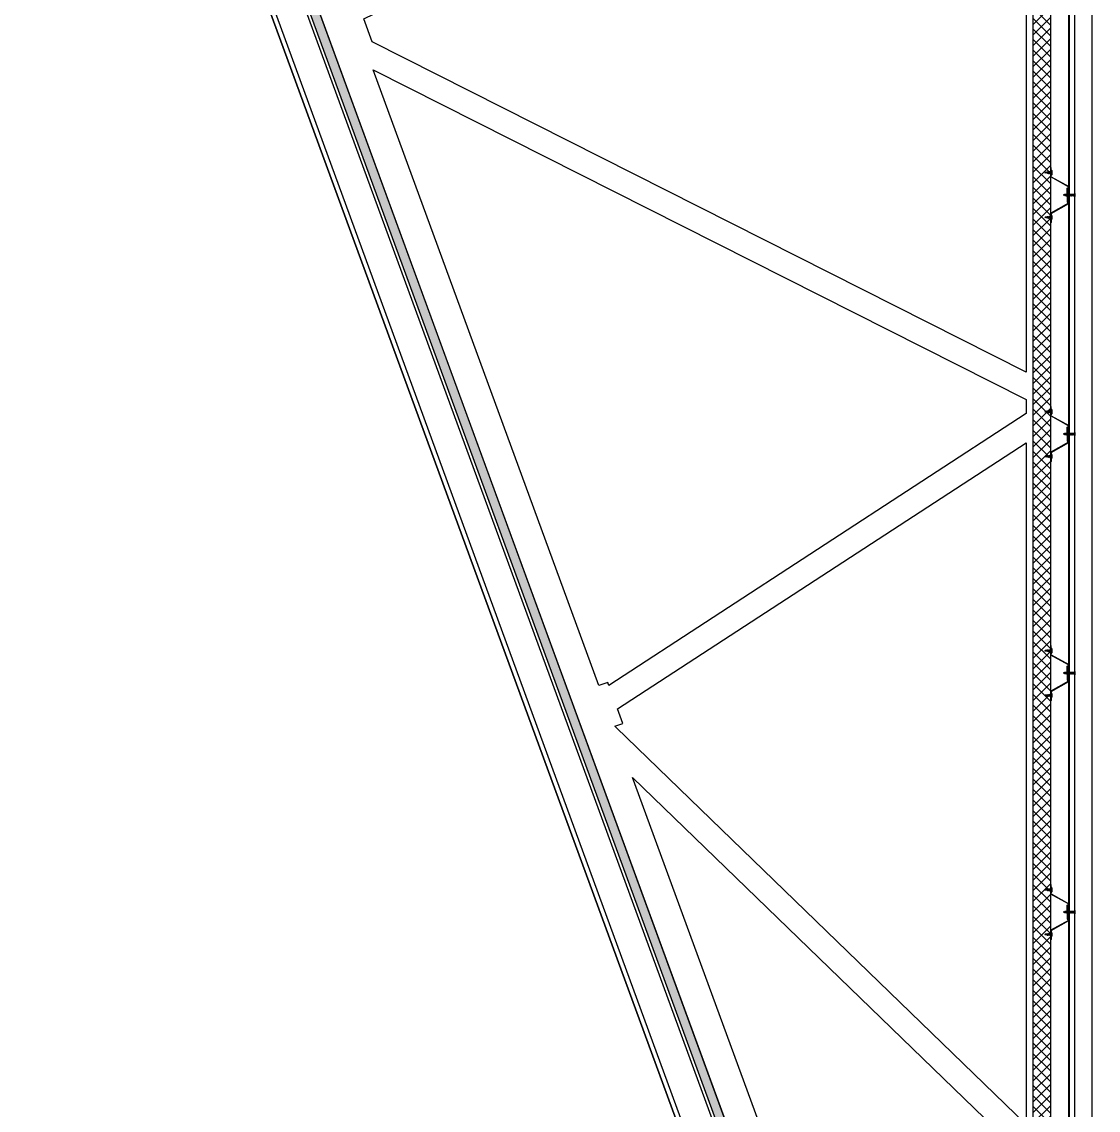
# Model space of a CAD drawing. Header units: inches. Extents: x 203 to 1065, y -1127 to 921.
# Drawn here: x 356.5 to 358.301, y 843.826 to 845.647 of the extents above; entities that cross this region are included whole.
import ezdxf

# ---------------------------------------------------------------- set-up
doc = ezdxf.new("R2010")
doc.units = ezdxf.units.IN
doc.header["$MEASUREMENT"] = 0
doc.linetypes.add('CONTINUA', pattern=[0])
for name, color, linetype in [('CORTE MUROS', 4, 'CONTINUA'), ('CORTE PERFILES Y CERCHA', 3, 'CONTINUA'), ('CORTE PROY', 8, 'CONTINUA')]:
    doc.layers.add(name, color=color, linetype=linetype)

msp = doc.modelspace()

# ---------------------------------------------------------------- hatches: boundary and pattern name
at = {"layer": 'CORTE MUROS', "ltscale": 0.5}
h = msp.add_hatch(dxfattribs=at)
h.set_pattern_fill('ANSI38', color=252, scale=0.05, angle=90.1237, style=0)
h.set_pattern_definition([(135.1236939, (355.5922096, 404.4653144), (-0.00440986616, -0.004428948005), []), (225.1236939, (355.5922096, 404.4653144), (-0.00439078432, -0.01326776217), [0.015625, -0.009375])])
h.paths.add_polyline_path([(356.7771, 846.2645), (356.763, 846.2593), (358.2289, 842.2588), (358.2429, 842.2639)])
at = {"layer": 'CORTE PERFILES Y CERCHA', "ltscale": 0.5}
h = msp.add_hatch(dxfattribs=at)
h.set_pattern_fill('_USER', color=251, scale=0.0125, angle=135, style=0, double=1, pattern_type=0)
h.set_pattern_definition([(135, (329.638395, 562.372189), (-0.00883883476, -0.00883883476), []), (225, (329.638395, 562.372189), (0.00883883476, -0.00883883476), [])])
h.paths.add_polyline_path([(358.1912, 850.0965), (358.1912, 842.4325), (358.2212, 842.4325), (358.2212, 850.0965)])

# ---------------------------------------------------------------- linework, layer by layer
msp.add_circle((359.4347, 846.2175), 5.2552)
at = {"layer": 'CORTE MUROS'}
for points in [[(356.7048, 846.238), (358.2083, 842.1345), (358.2619, 842.1542), (356.7583, 846.2576)], [(358.2083, 842.1345), (356.7048, 846.238), (356.7123, 846.2407), (358.2159, 842.1373)]]:
    msp.add_lwpolyline(points, close=True, dxfattribs=at)
msp.add_lwpolyline([(356.7771, 846.2645), (356.763, 846.2593), (358.2289, 842.2588), (358.2429, 842.2639), (356.7771, 846.2645)], dxfattribs=at)
at = {"layer": 'CORTE PERFILES Y CERCHA', "color": 3}
for p, q in [((358.2512, 842.4965), (358.2512, 847.4985)), ((358.2522, 842.4965), (358.2522, 847.4985)), ((358.2612, 842.4965), (358.2612, 847.4985))]:
    msp.add_line(p, q, dxfattribs=at)
at = {"layer": 'CORTE PERFILES Y CERCHA'}
for p, q in [((358.2147, 845.3956), (358.2109, 845.3948)), ((358.2109, 845.3948), (358.2116, 845.3952)), ((358.2116, 845.3948), (358.2109, 845.3948)), ((358.2109, 845.3948), (358.2116, 845.3944)), ((358.2147, 845.3956), (358.2116, 845.3952)), ((358.2116, 845.3944), (358.2116, 845.3948)), ((358.215, 845.394), (358.2116, 845.3944)), ((358.2151, 845.396), (358.2147, 845.3956)), ((358.2147, 845.3956), (358.215, 845.394)), ((358.2155, 845.3937), (358.215, 845.394)), ((358.2151, 845.396), (358.2155, 845.3957)), ((358.2155, 845.3937), (358.2151, 845.396)), ((358.2164, 845.3958), (358.2155, 845.3957)), ((358.2155, 845.3957), (358.216, 845.3939)), ((358.2155, 845.3937), (358.216, 845.3939)), ((358.2169, 845.3938), (358.216, 845.3939)), ((358.2168, 845.3962), (358.2164, 845.3958)), ((358.2164, 845.3958), (358.2169, 845.3938)), ((358.2168, 845.3962), (358.2173, 845.3959)), ((358.2174, 845.3934), (358.2168, 845.3962)), ((358.2174, 845.3934), (358.2169, 845.3938)), ((358.2182, 845.396), (358.2173, 845.3959)), ((358.2173, 845.3959), (358.2178, 845.3937)), ((358.2174, 845.3934), (358.2178, 845.3937)), ((358.2187, 845.3936), (358.2178, 845.3937)), ((358.2186, 845.3965), (358.2182, 845.396)), ((358.2182, 845.396), (358.2187, 845.3936)), ((358.2186, 845.3965), (358.219, 845.3961)), ((358.2192, 845.3931), (358.2186, 845.3965)), ((358.2192, 845.3931), (358.2187, 845.3936)), ((358.22, 845.3962), (358.219, 845.3961)), ((358.219, 845.3961), (358.2197, 845.3935)), ((358.2192, 845.3931), (358.2197, 845.3935)), ((358.2207, 845.3934), (358.2197, 845.3935)), ((358.2204, 845.3968), (358.22, 845.3962)), ((358.22, 845.3962), (358.2207, 845.3934)), ((358.2204, 845.3968), (358.2208, 845.3963)), ((358.2211, 845.3928), (358.2204, 845.3968)), ((358.2211, 845.3928), (358.2207, 845.3934)), ((358.2216, 845.3964), (358.2208, 845.3963)), ((358.2208, 845.3963), (358.2216, 845.3933)), ((358.2211, 845.3928), (358.2216, 845.3933)), ((358.2212, 845.3963), (358.2212, 845.4033)), ((358.2212, 845.3877), (358.2212, 845.3929)), ((358.2216, 845.3964), (358.2216, 845.4033)), ((358.2216, 845.4033), (358.2216, 845.4033)), ((358.2216, 845.4014), (358.2216, 845.4033)), ((358.2216, 845.4014), (358.222, 845.4014)), ((358.222, 845.3983), (358.2216, 845.3978)), ((358.2216, 845.3964), (358.2216, 845.3978)), ((358.2216, 845.3964), (358.2216, 845.3933)), ((358.2216, 845.388), (358.2216, 845.3933)), ((358.2216, 845.3918), (358.2216, 845.3933)), ((358.222, 845.3914), (358.2216, 845.3918)), ((358.222, 845.4014), (358.222, 845.4033)), ((358.222, 845.3983), (358.222, 845.3914)), ((358.2221, 845.3984), (358.2221, 845.3913)), ((358.2229, 845.3984), (358.2229, 845.3913)), ((358.2234, 845.3948), (358.2229, 845.3948)), ((358.2442, 845.3582), (358.2419, 845.3574)), ((358.2446, 845.3585), (358.2443, 845.3582)), ((358.2443, 845.3582), (358.2447, 845.3565)), ((358.2446, 845.3585), (358.2449, 845.3584)), ((358.245, 845.3562), (358.2446, 845.3585)), ((358.245, 845.3561), (358.2447, 845.3565)), ((358.2455, 845.3586), (358.2449, 845.3584)), ((358.2449, 845.3584), (358.2453, 845.3565)), ((358.245, 845.3561), (358.2453, 845.3565)), ((358.2461, 845.3563), (358.2453, 845.3565)), ((358.2458, 845.3589), (358.2455, 845.3586)), ((358.2455, 845.3586), (358.2461, 845.3563)), ((358.2458, 845.3589), (358.2462, 845.3586)), ((358.2464, 845.3559), (358.2458, 845.3589)), ((358.2464, 845.3559), (358.2461, 845.3563)), ((358.2462, 845.3586), (358.2467, 845.3563)), ((358.2468, 845.3586), (358.2462, 845.3586)), ((358.2464, 845.3559), (358.2467, 845.3563)), ((358.2474, 845.3563), (358.2467, 845.3563)), ((358.2472, 845.3589), (358.2468, 845.3586)), ((358.2468, 845.3586), (358.2474, 845.3563)), ((358.2472, 845.3589), (358.2475, 845.3586)), ((358.2477, 845.3559), (358.2472, 845.3589)), ((358.2477, 845.3559), (358.2474, 845.3563)), ((358.2475, 845.3586), (358.2481, 845.3563)), ((358.2482, 845.3586), (358.2475, 845.3586)), ((358.2477, 845.3559), (358.2481, 845.3563)), ((358.2487, 845.3563), (358.2481, 845.3563)), ((358.2485, 845.3589), (358.2482, 845.3586)), ((358.2482, 845.3586), (358.2487, 845.3563)), ((358.2485, 845.3589), (358.2489, 845.3586)), ((358.2491, 845.3559), (358.2485, 845.3589)), ((358.2491, 845.3559), (358.2487, 845.3563)), ((358.2489, 845.3586), (358.2494, 845.3563)), ((358.2495, 845.3586), (358.2489, 845.3586)), ((358.2491, 845.3559), (358.2494, 845.3563)), ((358.2501, 845.3563), (358.2494, 845.3563)), ((358.2499, 845.3589), (358.2495, 845.3586)), ((358.2495, 845.3586), (358.2501, 845.3563)), ((358.2499, 845.3589), (358.2502, 845.3586)), ((358.2504, 845.3559), (358.2499, 845.3589)), ((358.2504, 845.3559), (358.2501, 845.3563)), ((358.2502, 845.3586), (358.2508, 845.3563)), ((358.2509, 845.3586), (358.2502, 845.3586)), ((358.2504, 845.3559), (358.2508, 845.3563)), ((358.2514, 845.3563), (358.2508, 845.3563)), ((358.2512, 845.3589), (358.2509, 845.3586)), ((358.2509, 845.3586), (358.2514, 845.3563)), ((358.2512, 845.3589), (358.2516, 845.3586)), ((358.2518, 845.3559), (358.2512, 845.3589)), ((358.2518, 845.3559), (358.2514, 845.3563)), ((358.2516, 845.3586), (358.2521, 845.3563)), ((358.2523, 845.3586), (358.2516, 845.3586)), ((358.2518, 845.3559), (358.2521, 845.3563)), ((358.2528, 845.3563), (358.2521, 845.3563)), ((358.2528, 845.3563), (358.2521, 845.3563)), ((358.2526, 845.3589), (358.2523, 845.3586)), ((358.2523, 845.3586), (358.2528, 845.3563)), ((358.2523, 845.3586), (358.2528, 845.3563)), ((358.2526, 845.3589), (358.253, 845.3586)), ((358.2532, 845.3559), (358.2526, 845.3589)), ((358.2532, 845.3559), (358.2528, 845.3563)), ((358.253, 845.3586), (358.2535, 845.3563)), ((358.2536, 845.3586), (358.253, 845.3586)), ((358.2532, 845.3559), (358.2535, 845.3563)), ((358.2542, 845.3563), (358.2535, 845.3563)), ((358.254, 845.3589), (358.2536, 845.3586)), ((358.2536, 845.3586), (358.2542, 845.3563)), ((358.2536, 845.3586), (358.2542, 845.3563)), ((358.2536, 845.3586), (358.2542, 845.3563)), ((358.254, 845.3589), (358.2543, 845.3586)), ((358.2545, 845.3559), (358.254, 845.3589)), ((358.2545, 845.3559), (358.2542, 845.3563)), ((358.2543, 845.3586), (358.2549, 845.3563)), ((358.255, 845.3586), (358.2543, 845.3586)), ((358.2545, 845.3559), (358.2549, 845.3563)), ((358.2555, 845.3563), (358.2549, 845.3563)), ((358.2553, 845.3589), (358.255, 845.3586)), ((358.255, 845.3586), (358.2555, 845.3563)), ((358.255, 845.3586), (358.2555, 845.3563)), ((358.255, 845.3586), (358.2555, 845.3563)), ((358.2553, 845.3589), (358.2557, 845.3586)), ((358.2559, 845.3559), (358.2553, 845.3589)), ((358.2559, 845.3559), (358.2555, 845.3563)), ((358.2557, 845.3586), (358.2562, 845.3563)), ((358.2563, 845.3586), (358.2557, 845.3586)), ((358.2559, 845.3559), (358.2562, 845.3563)), ((358.2569, 845.3563), (358.2562, 845.3563)), ((358.2567, 845.3589), (358.2563, 845.3586)), ((358.2563, 845.3586), (358.2569, 845.3563)), ((358.2567, 845.3589), (358.257, 845.3586)), ((358.2572, 845.3559), (358.2567, 845.3589)), ((358.2572, 845.3559), (358.2569, 845.3563)), ((358.2572, 845.3559), (358.2569, 845.3563)), ((358.257, 845.3586), (358.2576, 845.3563)), ((358.2577, 845.3586), (358.257, 845.3586)), ((358.2572, 845.3559), (358.2576, 845.3563)), ((358.2572, 845.3559), (358.2576, 845.3563)), ((358.2582, 845.3563), (358.2576, 845.3563)), ((358.258, 845.3589), (358.2577, 845.3586)), ((358.2577, 845.3586), (358.2582, 845.3563)), ((358.258, 845.3589), (358.2584, 845.3586)), ((358.2586, 845.3559), (358.258, 845.3589)), ((358.2586, 845.3559), (358.2582, 845.3563)), ((358.2586, 845.3559), (358.2582, 845.3563)), ((358.2583, 845.3586), (358.2589, 845.3563)), ((358.2596, 845.3586), (358.2583, 845.3586)), ((358.2589, 845.3586), (358.2584, 845.3586)), ((358.2586, 845.3559), (358.2589, 845.3563)), ((358.2586, 845.3559), (358.2589, 845.3563)), ((358.2595, 845.3563), (358.2589, 845.3563)), ((358.2596, 845.3563), (358.2589, 845.3563)), ((358.2612, 845.36), (358.2596, 845.3586)), ((358.2612, 845.3548), (358.2596, 845.3563)), ((358.2612, 845.3574), (358.2608, 845.3574)), ((358.2612, 845.36), (358.2612, 845.3548)), ((358.2109, 845.3201), (358.2116, 845.3205)), ((358.2116, 845.3201), (358.2109, 845.3201)), ((358.2109, 845.3201), (358.2116, 845.3196)), ((358.2147, 845.3193), (358.2109, 845.3201)), ((358.215, 845.3208), (358.2116, 845.3205)), ((358.2116, 845.3205), (358.2116, 845.3201)), ((358.2147, 845.3193), (358.2116, 845.3196)), ((358.2147, 845.3193), (358.215, 845.3208)), ((358.2151, 845.3189), (358.2147, 845.3193)), ((358.2155, 845.3212), (358.215, 845.3208)), ((358.2155, 845.3212), (358.2151, 845.3189)), ((358.2151, 845.3189), (358.2155, 845.3192)), ((358.2155, 845.3212), (358.216, 845.321)), ((358.2155, 845.3192), (358.216, 845.321)), ((358.2164, 845.3191), (358.2155, 845.3192)), ((358.2169, 845.3211), (358.216, 845.321)), ((358.2164, 845.3191), (358.2169, 845.3211)), ((358.2168, 845.3186), (358.2164, 845.3191)), ((358.2174, 845.3215), (358.2168, 845.3186)), ((358.2168, 845.3186), (358.2173, 845.319)), ((358.2174, 845.3215), (358.2169, 845.3211)), ((358.2173, 845.319), (358.2178, 845.3212)), ((358.2182, 845.3189), (358.2173, 845.319)), ((358.2174, 845.3215), (358.2178, 845.3212)), ((358.2187, 845.3213), (358.2178, 845.3212)), ((358.2182, 845.3189), (358.2187, 845.3213)), ((358.2186, 845.3184), (358.2182, 845.3189)), ((358.2192, 845.3218), (358.2186, 845.3184)), ((358.2186, 845.3184), (358.219, 845.3188)), ((358.2192, 845.3218), (358.2187, 845.3213)), ((358.219, 845.3188), (358.2197, 845.3214)), ((358.22, 845.3187), (358.219, 845.3188)), ((358.2192, 845.3218), (358.2197, 845.3214)), ((358.2207, 845.3215), (358.2197, 845.3214)), ((358.22, 845.3187), (358.2207, 845.3215)), ((358.2204, 845.3181), (358.22, 845.3187)), ((358.2211, 845.3221), (358.2204, 845.3181)), ((358.2211, 845.3221), (358.2207, 845.3215)), ((358.2208, 845.3186), (358.2216, 845.3216)), ((358.2211, 845.3221), (358.2216, 845.3216)), ((358.2212, 845.3271), (358.2212, 845.322)), ((358.2216, 845.3268), (358.2216, 845.3216)), ((358.222, 845.3235), (358.2216, 845.3231)), ((358.2216, 845.3231), (358.2216, 845.3171)), ((358.2216, 845.3185), (358.2216, 845.3216)), ((358.222, 845.3166), (358.222, 845.3235)), ((358.2221, 845.3165), (358.2221, 845.3236)), ((358.2229, 845.3165), (358.2229, 845.3236)), ((358.2234, 845.3201), (358.2229, 845.3201)), ((358.2204, 845.3181), (358.2208, 845.3186)), ((358.2216, 845.3185), (358.2208, 845.3186)), ((358.2212, 845.3186), (358.2212, 845.3116)), ((358.2216, 845.3185), (358.2216, 845.3116)), ((358.222, 845.3166), (358.2216, 845.3171)), ((358.2216, 845.3135), (358.2216, 845.3116)), ((358.2216, 845.3135), (358.222, 845.3135)), ((358.2216, 845.3116), (358.2216, 845.3116)), ((358.222, 845.3135), (358.222, 845.3116)), ((358.2147, 844.9956), (358.2109, 844.9948)), ((358.2109, 844.9948), (358.2116, 844.9952)), ((358.2116, 844.9948), (358.2109, 844.9948)), ((358.2109, 844.9948), (358.2116, 844.9944)), ((358.2147, 844.9956), (358.2116, 844.9952)), ((358.2116, 844.9944), (358.2116, 844.9948)), ((358.215, 844.994), (358.2116, 844.9944)), ((358.2151, 844.996), (358.2147, 844.9956)), ((358.2147, 844.9956), (358.215, 844.994)), ((358.2155, 844.9937), (358.215, 844.994)), ((358.2151, 844.996), (358.2155, 844.9957)), ((358.2155, 844.9937), (358.2151, 844.996)), ((358.2164, 844.9958), (358.2155, 844.9957)), ((358.2155, 844.9957), (358.216, 844.9939)), ((358.2155, 844.9937), (358.216, 844.9939)), ((358.2169, 844.9938), (358.216, 844.9939)), ((358.2168, 844.9962), (358.2164, 844.9958)), ((358.2164, 844.9958), (358.2169, 844.9938)), ((358.2168, 844.9962), (358.2173, 844.9959)), ((358.2174, 844.9934), (358.2168, 844.9962)), ((358.2174, 844.9934), (358.2169, 844.9938)), ((358.2182, 844.996), (358.2173, 844.9959)), ((358.2173, 844.9959), (358.2178, 844.9937)), ((358.2174, 844.9934), (358.2178, 844.9937)), ((358.2187, 844.9936), (358.2178, 844.9937)), ((358.2186, 844.9965), (358.2182, 844.996)), ((358.2182, 844.996), (358.2187, 844.9936)), ((358.2186, 844.9965), (358.219, 844.9961)), ((358.2192, 844.9931), (358.2186, 844.9965)), ((358.2192, 844.9931), (358.2187, 844.9936)), ((358.22, 844.9962), (358.219, 844.9961)), ((358.219, 844.9961), (358.2197, 844.9935)), ((358.2192, 844.9931), (358.2197, 844.9935)), ((358.2207, 844.9934), (358.2197, 844.9935)), ((358.2204, 844.9968), (358.22, 844.9962)), ((358.22, 844.9962), (358.2207, 844.9934)), ((358.2204, 844.9968), (358.2208, 844.9963)), ((358.2211, 844.9928), (358.2204, 844.9968)), ((358.2211, 844.9928), (358.2207, 844.9934)), ((358.2216, 844.9964), (358.2208, 844.9963)), ((358.2208, 844.9963), (358.2216, 844.9933)), ((358.2211, 844.9928), (358.2216, 844.9933)), ((358.2212, 844.9963), (358.2212, 845.0033)), ((358.2212, 844.9877), (358.2212, 844.9929)), ((358.2216, 844.9964), (358.2216, 845.0033)), ((358.2216, 845.0033), (358.2216, 845.0033)), ((358.2216, 845.0014), (358.2216, 845.0033)), ((358.2216, 845.0014), (358.222, 845.0014)), ((358.222, 844.9983), (358.2216, 844.9978)), ((358.2216, 844.9964), (358.2216, 844.9978)), ((358.2216, 844.9964), (358.2216, 844.9933)), ((358.2216, 844.988), (358.2216, 844.9933)), ((358.2216, 844.9918), (358.2216, 844.9933)), ((358.222, 844.9914), (358.2216, 844.9918)), ((358.222, 845.0014), (358.222, 845.0033)), ((358.222, 844.9983), (358.222, 844.9914)), ((358.2221, 844.9984), (358.2221, 844.9913)), ((358.2229, 844.9984), (358.2229, 844.9913)), ((358.2234, 844.9948), (358.2229, 844.9948)), ((358.2442, 844.9582), (358.2419, 844.9574)), ((358.2446, 844.9585), (358.2443, 844.9582)), ((358.2443, 844.9582), (358.2447, 844.9565)), ((358.2446, 844.9585), (358.2449, 844.9584)), ((358.245, 844.9562), (358.2446, 844.9585)), ((358.245, 844.9561), (358.2447, 844.9565)), ((358.2455, 844.9586), (358.2449, 844.9584)), ((358.2449, 844.9584), (358.2453, 844.9565)), ((358.245, 844.9561), (358.2453, 844.9565)), ((358.2461, 844.9563), (358.2453, 844.9565)), ((358.2458, 844.9589), (358.2455, 844.9586)), ((358.2455, 844.9586), (358.2461, 844.9563)), ((358.2458, 844.9589), (358.2462, 844.9586)), ((358.2464, 844.9559), (358.2458, 844.9589)), ((358.2464, 844.9559), (358.2461, 844.9563)), ((358.2462, 844.9586), (358.2467, 844.9563)), ((358.2468, 844.9586), (358.2462, 844.9586)), ((358.2464, 844.9559), (358.2467, 844.9563)), ((358.2474, 844.9563), (358.2467, 844.9563)), ((358.2472, 844.9589), (358.2468, 844.9586)), ((358.2468, 844.9586), (358.2474, 844.9563)), ((358.2472, 844.9589), (358.2475, 844.9586)), ((358.2477, 844.9559), (358.2472, 844.9589)), ((358.2477, 844.9559), (358.2474, 844.9563)), ((358.2475, 844.9586), (358.2481, 844.9563)), ((358.2482, 844.9586), (358.2475, 844.9586)), ((358.2477, 844.9559), (358.2481, 844.9563)), ((358.2487, 844.9563), (358.2481, 844.9563)), ((358.2485, 844.9589), (358.2482, 844.9586)), ((358.2482, 844.9586), (358.2487, 844.9563)), ((358.2485, 844.9589), (358.2489, 844.9586)), ((358.2491, 844.9559), (358.2485, 844.9589)), ((358.2491, 844.9559), (358.2487, 844.9563)), ((358.2489, 844.9586), (358.2494, 844.9563)), ((358.2495, 844.9586), (358.2489, 844.9586)), ((358.2491, 844.9559), (358.2494, 844.9563)), ((358.2501, 844.9563), (358.2494, 844.9563)), ((358.2499, 844.9589), (358.2495, 844.9586)), ((358.2495, 844.9586), (358.2501, 844.9563)), ((358.2499, 844.9589), (358.2502, 844.9586)), ((358.2504, 844.9559), (358.2499, 844.9589)), ((358.2504, 844.9559), (358.2501, 844.9563)), ((358.2502, 844.9586), (358.2508, 844.9563)), ((358.2509, 844.9586), (358.2502, 844.9586)), ((358.2504, 844.9559), (358.2508, 844.9563)), ((358.2514, 844.9563), (358.2508, 844.9563)), ((358.2512, 844.9589), (358.2509, 844.9586)), ((358.2509, 844.9586), (358.2514, 844.9563)), ((358.2512, 844.9589), (358.2516, 844.9586)), ((358.2518, 844.9559), (358.2512, 844.9589)), ((358.2518, 844.9559), (358.2514, 844.9563)), ((358.2516, 844.9586), (358.2521, 844.9563)), ((358.2523, 844.9586), (358.2516, 844.9586)), ((358.2518, 844.9559), (358.2521, 844.9563)), ((358.2528, 844.9563), (358.2521, 844.9563)), ((358.2528, 844.9563), (358.2521, 844.9563)), ((358.2526, 844.9589), (358.2523, 844.9586)), ((358.2523, 844.9586), (358.2528, 844.9563)), ((358.2523, 844.9586), (358.2528, 844.9563)), ((358.2526, 844.9589), (358.253, 844.9586)), ((358.2532, 844.9559), (358.2526, 844.9589)), ((358.2532, 844.9559), (358.2528, 844.9563)), ((358.253, 844.9586), (358.2535, 844.9563)), ((358.2536, 844.9586), (358.253, 844.9586)), ((358.2532, 844.9559), (358.2535, 844.9563)), ((358.2542, 844.9563), (358.2535, 844.9563)), ((358.254, 844.9589), (358.2536, 844.9586)), ((358.2536, 844.9586), (358.2542, 844.9563)), ((358.2536, 844.9586), (358.2542, 844.9563)), ((358.2536, 844.9586), (358.2542, 844.9563)), ((358.254, 844.9589), (358.2543, 844.9586)), ((358.2545, 844.9559), (358.254, 844.9589)), ((358.2545, 844.9559), (358.2542, 844.9563)), ((358.2543, 844.9586), (358.2549, 844.9563)), ((358.255, 844.9586), (358.2543, 844.9586)), ((358.2545, 844.9559), (358.2549, 844.9563)), ((358.2555, 844.9563), (358.2549, 844.9563)), ((358.2553, 844.9589), (358.255, 844.9586)), ((358.255, 844.9586), (358.2555, 844.9563)), ((358.255, 844.9586), (358.2555, 844.9563)), ((358.255, 844.9586), (358.2555, 844.9563)), ((358.2553, 844.9589), (358.2557, 844.9586)), ((358.2559, 844.9559), (358.2553, 844.9589)), ((358.2559, 844.9559), (358.2555, 844.9563)), ((358.2557, 844.9586), (358.2562, 844.9563)), ((358.2563, 844.9586), (358.2557, 844.9586)), ((358.2559, 844.9559), (358.2562, 844.9563)), ((358.2569, 844.9563), (358.2562, 844.9563)), ((358.2567, 844.9589), (358.2563, 844.9586)), ((358.2563, 844.9586), (358.2569, 844.9563)), ((358.2567, 844.9589), (358.257, 844.9586)), ((358.2572, 844.9559), (358.2567, 844.9589)), ((358.2572, 844.9559), (358.2569, 844.9563)), ((358.2572, 844.9559), (358.2569, 844.9563)), ((358.257, 844.9586), (358.2576, 844.9563)), ((358.2577, 844.9586), (358.257, 844.9586)), ((358.2572, 844.9559), (358.2576, 844.9563)), ((358.2572, 844.9559), (358.2576, 844.9563)), ((358.2582, 844.9563), (358.2576, 844.9563)), ((358.258, 844.9589), (358.2577, 844.9586)), ((358.2577, 844.9586), (358.2582, 844.9563)), ((358.258, 844.9589), (358.2584, 844.9586)), ((358.2586, 844.9559), (358.258, 844.9589)), ((358.2586, 844.9559), (358.2582, 844.9563)), ((358.2586, 844.9559), (358.2582, 844.9563)), ((358.2583, 844.9586), (358.2589, 844.9563)), ((358.2596, 844.9586), (358.2583, 844.9586)), ((358.2589, 844.9586), (358.2584, 844.9586)), ((358.2586, 844.9559), (358.2589, 844.9563)), ((358.2586, 844.9559), (358.2589, 844.9563)), ((358.2595, 844.9563), (358.2589, 844.9563)), ((358.2596, 844.9563), (358.2589, 844.9563)), ((358.2612, 844.96), (358.2596, 844.9586)), ((358.2612, 844.9548), (358.2596, 844.9563)), ((358.2612, 844.9574), (358.2608, 844.9574)), ((358.2612, 844.96), (358.2612, 844.9548)), ((358.2109, 844.9201), (358.2116, 844.9205)), ((358.2116, 844.9201), (358.2109, 844.9201)), ((358.2109, 844.9201), (358.2116, 844.9196)), ((358.2147, 844.9193), (358.2109, 844.9201)), ((358.215, 844.9208), (358.2116, 844.9205)), ((358.2116, 844.9205), (358.2116, 844.9201)), ((358.2147, 844.9193), (358.2116, 844.9196)), ((358.2147, 844.9193), (358.215, 844.9208)), ((358.2151, 844.9189), (358.2147, 844.9193)), ((358.2155, 844.9212), (358.215, 844.9208)), ((358.2155, 844.9212), (358.2151, 844.9189)), ((358.2151, 844.9189), (358.2155, 844.9192)), ((358.2155, 844.9212), (358.216, 844.921)), ((358.2155, 844.9192), (358.216, 844.921)), ((358.2164, 844.9191), (358.2155, 844.9192)), ((358.2169, 844.9211), (358.216, 844.921)), ((358.2164, 844.9191), (358.2169, 844.9211)), ((358.2168, 844.9186), (358.2164, 844.9191)), ((358.2174, 844.9215), (358.2168, 844.9186)), ((358.2168, 844.9186), (358.2173, 844.919)), ((358.2174, 844.9215), (358.2169, 844.9211)), ((358.2173, 844.919), (358.2178, 844.9212)), ((358.2182, 844.9189), (358.2173, 844.919)), ((358.2174, 844.9215), (358.2178, 844.9212)), ((358.2187, 844.9213), (358.2178, 844.9212)), ((358.2182, 844.9189), (358.2187, 844.9213)), ((358.2186, 844.9184), (358.2182, 844.9189)), ((358.2192, 844.9218), (358.2186, 844.9184)), ((358.2186, 844.9184), (358.219, 844.9188)), ((358.2192, 844.9218), (358.2187, 844.9213)), ((358.219, 844.9188), (358.2197, 844.9214)), ((358.22, 844.9187), (358.219, 844.9188)), ((358.2192, 844.9218), (358.2197, 844.9214)), ((358.2207, 844.9215), (358.2197, 844.9214)), ((358.22, 844.9187), (358.2207, 844.9215)), ((358.2204, 844.9181), (358.22, 844.9187)), ((358.2211, 844.9221), (358.2204, 844.9181)), ((358.2204, 844.9181), (358.2208, 844.9186)), ((358.2211, 844.9221), (358.2207, 844.9215)), ((358.2208, 844.9186), (358.2216, 844.9216)), ((358.2216, 844.9185), (358.2208, 844.9186)), ((358.2211, 844.9221), (358.2216, 844.9216)), ((358.2212, 844.9271), (358.2212, 844.922)), ((358.2212, 844.9186), (358.2212, 844.9116)), ((358.2216, 844.9268), (358.2216, 844.9216)), ((358.222, 844.9235), (358.2216, 844.9231)), ((358.2216, 844.9231), (358.2216, 844.9171)), ((358.2216, 844.9185), (358.2216, 844.9216)), ((358.2216, 844.9185), (358.2216, 844.9116)), ((358.222, 844.9166), (358.222, 844.9235)), ((358.2221, 844.9165), (358.2221, 844.9236)), ((358.2229, 844.9165), (358.2229, 844.9236)), ((358.2234, 844.9201), (358.2229, 844.9201)), ((358.222, 844.9166), (358.2216, 844.9171)), ((358.2216, 844.9135), (358.2216, 844.9116)), ((358.2216, 844.9135), (358.222, 844.9135)), ((358.2216, 844.9116), (358.2216, 844.9116)), ((358.222, 844.9135), (358.222, 844.9116)), ((358.2147, 844.5956), (358.2109, 844.5948)), ((358.2109, 844.5948), (358.2116, 844.5952)), ((358.2116, 844.5948), (358.2109, 844.5948)), ((358.2109, 844.5948), (358.2116, 844.5944)), ((358.2147, 844.5956), (358.2116, 844.5952)), ((358.2116, 844.5944), (358.2116, 844.5948)), ((358.215, 844.594), (358.2116, 844.5944)), ((358.2151, 844.596), (358.2147, 844.5956)), ((358.2147, 844.5956), (358.215, 844.594)), ((358.2155, 844.5937), (358.215, 844.594)), ((358.2151, 844.596), (358.2155, 844.5957)), ((358.2155, 844.5937), (358.2151, 844.596)), ((358.2164, 844.5958), (358.2155, 844.5957)), ((358.2155, 844.5957), (358.216, 844.5939)), ((358.2155, 844.5937), (358.216, 844.5939)), ((358.2169, 844.5938), (358.216, 844.5939)), ((358.2168, 844.5962), (358.2164, 844.5958)), ((358.2164, 844.5958), (358.2169, 844.5938)), ((358.2168, 844.5962), (358.2173, 844.5959)), ((358.2174, 844.5934), (358.2168, 844.5962)), ((358.2174, 844.5934), (358.2169, 844.5938)), ((358.2182, 844.596), (358.2173, 844.5959)), ((358.2173, 844.5959), (358.2178, 844.5937)), ((358.2174, 844.5934), (358.2178, 844.5937)), ((358.2187, 844.5936), (358.2178, 844.5937)), ((358.2186, 844.5965), (358.2182, 844.596)), ((358.2182, 844.596), (358.2187, 844.5936)), ((358.2186, 844.5965), (358.219, 844.5961)), ((358.2192, 844.5931), (358.2186, 844.5965)), ((358.2192, 844.5931), (358.2187, 844.5936)), ((358.22, 844.5962), (358.219, 844.5961)), ((358.219, 844.5961), (358.2197, 844.5935)), ((358.2192, 844.5931), (358.2197, 844.5935)), ((358.2207, 844.5934), (358.2197, 844.5935)), ((358.2204, 844.5968), (358.22, 844.5962)), ((358.22, 844.5962), (358.2207, 844.5934)), ((358.2204, 844.5968), (358.2208, 844.5963)), ((358.2211, 844.5928), (358.2204, 844.5968)), ((358.2211, 844.5928), (358.2207, 844.5934)), ((358.2216, 844.5964), (358.2208, 844.5963)), ((358.2208, 844.5963), (358.2216, 844.5933)), ((358.2211, 844.5928), (358.2216, 844.5933)), ((358.2212, 844.5963), (358.2212, 844.6033)), ((358.2212, 844.5877), (358.2212, 844.5929)), ((358.2216, 844.5964), (358.2216, 844.6033)), ((358.2216, 844.6033), (358.2216, 844.6033)), ((358.2216, 844.6014), (358.2216, 844.6033)), ((358.2216, 844.6014), (358.222, 844.6014)), ((358.222, 844.5983), (358.2216, 844.5978)), ((358.2216, 844.5964), (358.2216, 844.5978)), ((358.2216, 844.5964), (358.2216, 844.5933)), ((358.2216, 844.588), (358.2216, 844.5933)), ((358.2216, 844.5918), (358.2216, 844.5933)), ((358.222, 844.5914), (358.2216, 844.5918)), ((358.222, 844.6014), (358.222, 844.6033)), ((358.222, 844.5983), (358.222, 844.5914)), ((358.2221, 844.5984), (358.2221, 844.5913)), ((358.2229, 844.5984), (358.2229, 844.5913)), ((358.2234, 844.5948), (358.2229, 844.5948)), ((358.2442, 844.5582), (358.2419, 844.5574)), ((358.2446, 844.5585), (358.2443, 844.5582)), ((358.2443, 844.5582), (358.2447, 844.5565)), ((358.2446, 844.5585), (358.2449, 844.5584)), ((358.245, 844.5562), (358.2446, 844.5585)), ((358.245, 844.5561), (358.2447, 844.5565)), ((358.2455, 844.5586), (358.2449, 844.5584)), ((358.2449, 844.5584), (358.2453, 844.5565)), ((358.245, 844.5561), (358.2453, 844.5565)), ((358.2461, 844.5563), (358.2453, 844.5565)), ((358.2458, 844.5589), (358.2455, 844.5586)), ((358.2455, 844.5586), (358.2461, 844.5563)), ((358.2458, 844.5589), (358.2462, 844.5586)), ((358.2464, 844.5559), (358.2458, 844.5589)), ((358.2464, 844.5559), (358.2461, 844.5563)), ((358.2462, 844.5586), (358.2467, 844.5563)), ((358.2468, 844.5586), (358.2462, 844.5586)), ((358.2464, 844.5559), (358.2467, 844.5563)), ((358.2474, 844.5563), (358.2467, 844.5563)), ((358.2472, 844.5589), (358.2468, 844.5586)), ((358.2468, 844.5586), (358.2474, 844.5563)), ((358.2472, 844.5589), (358.2475, 844.5586)), ((358.2477, 844.5559), (358.2472, 844.5589)), ((358.2477, 844.5559), (358.2474, 844.5563)), ((358.2475, 844.5586), (358.2481, 844.5563)), ((358.2482, 844.5586), (358.2475, 844.5586)), ((358.2477, 844.5559), (358.2481, 844.5563)), ((358.2487, 844.5563), (358.2481, 844.5563)), ((358.2485, 844.5589), (358.2482, 844.5586)), ((358.2482, 844.5586), (358.2487, 844.5563)), ((358.2485, 844.5589), (358.2489, 844.5586)), ((358.2491, 844.5559), (358.2485, 844.5589)), ((358.2491, 844.5559), (358.2487, 844.5563)), ((358.2489, 844.5586), (358.2494, 844.5563)), ((358.2495, 844.5586), (358.2489, 844.5586)), ((358.2491, 844.5559), (358.2494, 844.5563)), ((358.2501, 844.5563), (358.2494, 844.5563)), ((358.2499, 844.5589), (358.2495, 844.5586)), ((358.2495, 844.5586), (358.2501, 844.5563)), ((358.2499, 844.5589), (358.2502, 844.5586)), ((358.2504, 844.5559), (358.2499, 844.5589)), ((358.2504, 844.5559), (358.2501, 844.5563)), ((358.2502, 844.5586), (358.2508, 844.5563)), ((358.2509, 844.5586), (358.2502, 844.5586)), ((358.2504, 844.5559), (358.2508, 844.5563)), ((358.2514, 844.5563), (358.2508, 844.5563)), ((358.2512, 844.5589), (358.2509, 844.5586)), ((358.2509, 844.5586), (358.2514, 844.5563)), ((358.2512, 844.5589), (358.2516, 844.5586)), ((358.2518, 844.5559), (358.2512, 844.5589)), ((358.2518, 844.5559), (358.2514, 844.5563)), ((358.2516, 844.5586), (358.2521, 844.5563)), ((358.2523, 844.5586), (358.2516, 844.5586)), ((358.2518, 844.5559), (358.2521, 844.5563)), ((358.2528, 844.5563), (358.2521, 844.5563)), ((358.2528, 844.5563), (358.2521, 844.5563)), ((358.2526, 844.5589), (358.2523, 844.5586)), ((358.2523, 844.5586), (358.2528, 844.5563)), ((358.2523, 844.5586), (358.2528, 844.5563)), ((358.2526, 844.5589), (358.253, 844.5586)), ((358.2532, 844.5559), (358.2526, 844.5589)), ((358.2532, 844.5559), (358.2528, 844.5563)), ((358.253, 844.5586), (358.2535, 844.5563)), ((358.2536, 844.5586), (358.253, 844.5586)), ((358.2532, 844.5559), (358.2535, 844.5563)), ((358.2542, 844.5563), (358.2535, 844.5563)), ((358.254, 844.5589), (358.2536, 844.5586)), ((358.2536, 844.5586), (358.2542, 844.5563)), ((358.2536, 844.5586), (358.2542, 844.5563)), ((358.2536, 844.5586), (358.2542, 844.5563)), ((358.254, 844.5589), (358.2543, 844.5586)), ((358.2545, 844.5559), (358.254, 844.5589)), ((358.2545, 844.5559), (358.2542, 844.5563)), ((358.2543, 844.5586), (358.2549, 844.5563)), ((358.255, 844.5586), (358.2543, 844.5586)), ((358.2545, 844.5559), (358.2549, 844.5563)), ((358.2555, 844.5563), (358.2549, 844.5563)), ((358.2553, 844.5589), (358.255, 844.5586)), ((358.255, 844.5586), (358.2555, 844.5563)), ((358.255, 844.5586), (358.2555, 844.5563)), ((358.255, 844.5586), (358.2555, 844.5563)), ((358.2553, 844.5589), (358.2557, 844.5586)), ((358.2559, 844.5559), (358.2553, 844.5589)), ((358.2559, 844.5559), (358.2555, 844.5563)), ((358.2557, 844.5586), (358.2562, 844.5563)), ((358.2563, 844.5586), (358.2557, 844.5586)), ((358.2559, 844.5559), (358.2562, 844.5563)), ((358.2569, 844.5563), (358.2562, 844.5563)), ((358.2567, 844.5589), (358.2563, 844.5586)), ((358.2563, 844.5586), (358.2569, 844.5563)), ((358.2567, 844.5589), (358.257, 844.5586)), ((358.2572, 844.5559), (358.2567, 844.5589)), ((358.2572, 844.5559), (358.2569, 844.5563)), ((358.2572, 844.5559), (358.2569, 844.5563)), ((358.257, 844.5586), (358.2576, 844.5563)), ((358.2577, 844.5586), (358.257, 844.5586)), ((358.2572, 844.5559), (358.2576, 844.5563)), ((358.2572, 844.5559), (358.2576, 844.5563)), ((358.2582, 844.5563), (358.2576, 844.5563)), ((358.258, 844.5589), (358.2577, 844.5586)), ((358.2577, 844.5586), (358.2582, 844.5563)), ((358.258, 844.5589), (358.2584, 844.5586)), ((358.2586, 844.5559), (358.258, 844.5589)), ((358.2586, 844.5559), (358.2582, 844.5563)), ((358.2586, 844.5559), (358.2582, 844.5563)), ((358.2583, 844.5586), (358.2589, 844.5563)), ((358.2596, 844.5586), (358.2583, 844.5586)), ((358.2589, 844.5586), (358.2584, 844.5586)), ((358.2586, 844.5559), (358.2589, 844.5563)), ((358.2586, 844.5559), (358.2589, 844.5563)), ((358.2595, 844.5563), (358.2589, 844.5563)), ((358.2596, 844.5563), (358.2589, 844.5563)), ((358.2612, 844.56), (358.2596, 844.5586)), ((358.2612, 844.5548), (358.2596, 844.5563)), ((358.2612, 844.5574), (358.2608, 844.5574)), ((358.2612, 844.56), (358.2612, 844.5548)), ((358.2109, 844.5201), (358.2116, 844.5205)), ((358.2116, 844.5201), (358.2109, 844.5201)), ((358.2109, 844.5201), (358.2116, 844.5196)), ((358.2147, 844.5193), (358.2109, 844.5201)), ((358.215, 844.5208), (358.2116, 844.5205)), ((358.2116, 844.5205), (358.2116, 844.5201)), ((358.2147, 844.5193), (358.2116, 844.5196)), ((358.2147, 844.5193), (358.215, 844.5208)), ((358.2151, 844.5189), (358.2147, 844.5193)), ((358.2155, 844.5212), (358.215, 844.5208)), ((358.2155, 844.5212), (358.2151, 844.5189)), ((358.2151, 844.5189), (358.2155, 844.5192)), ((358.2155, 844.5212), (358.216, 844.521)), ((358.2155, 844.5192), (358.216, 844.521)), ((358.2164, 844.5191), (358.2155, 844.5192)), ((358.2169, 844.5211), (358.216, 844.521)), ((358.2164, 844.5191), (358.2169, 844.5211)), ((358.2168, 844.5186), (358.2164, 844.5191)), ((358.2174, 844.5215), (358.2168, 844.5186)), ((358.2168, 844.5186), (358.2173, 844.519)), ((358.2174, 844.5215), (358.2169, 844.5211)), ((358.2173, 844.519), (358.2178, 844.5212)), ((358.2182, 844.5189), (358.2173, 844.519)), ((358.2174, 844.5215), (358.2178, 844.5212)), ((358.2187, 844.5213), (358.2178, 844.5212)), ((358.2182, 844.5189), (358.2187, 844.5213)), ((358.2186, 844.5184), (358.2182, 844.5189)), ((358.2192, 844.5218), (358.2186, 844.5184)), ((358.2186, 844.5184), (358.219, 844.5188)), ((358.2192, 844.5218), (358.2187, 844.5213)), ((358.219, 844.5188), (358.2197, 844.5214)), ((358.22, 844.5187), (358.219, 844.5188)), ((358.2192, 844.5218), (358.2197, 844.5214)), ((358.2207, 844.5215), (358.2197, 844.5214)), ((358.22, 844.5187), (358.2207, 844.5215)), ((358.2204, 844.5181), (358.22, 844.5187)), ((358.2211, 844.5221), (358.2204, 844.5181)), ((358.2204, 844.5181), (358.2208, 844.5186)), ((358.2211, 844.5221), (358.2207, 844.5215)), ((358.2208, 844.5186), (358.2216, 844.5216)), ((358.2216, 844.5185), (358.2208, 844.5186)), ((358.2211, 844.5221), (358.2216, 844.5216)), ((358.2212, 844.5271), (358.2212, 844.522)), ((358.2212, 844.5186), (358.2212, 844.5116)), ((358.2216, 844.5268), (358.2216, 844.5216)), ((358.222, 844.5235), (358.2216, 844.5231)), ((358.2216, 844.5231), (358.2216, 844.5171)), ((358.2216, 844.5185), (358.2216, 844.5216)), ((358.2216, 844.5185), (358.2216, 844.5116)), ((358.222, 844.5166), (358.222, 844.5235)), ((358.2221, 844.5165), (358.2221, 844.5236)), ((358.2229, 844.5165), (358.2229, 844.5236)), ((358.2234, 844.5201), (358.2229, 844.5201)), ((358.222, 844.5166), (358.2216, 844.5171)), ((358.2216, 844.5135), (358.2216, 844.5116)), ((358.2216, 844.5135), (358.222, 844.5135)), ((358.2216, 844.5116), (358.2216, 844.5116)), ((358.222, 844.5135), (358.222, 844.5116)), ((358.2147, 844.1956), (358.2109, 844.1948)), ((358.2109, 844.1948), (358.2116, 844.1952)), ((358.2116, 844.1948), (358.2109, 844.1948)), ((358.2109, 844.1948), (358.2116, 844.1944)), ((358.2147, 844.1956), (358.2116, 844.1952)), ((358.2116, 844.1944), (358.2116, 844.1948)), ((358.215, 844.194), (358.2116, 844.1944)), ((358.2151, 844.196), (358.2147, 844.1956)), ((358.2147, 844.1956), (358.215, 844.194)), ((358.2155, 844.1937), (358.215, 844.194)), ((358.2151, 844.196), (358.2155, 844.1957)), ((358.2155, 844.1937), (358.2151, 844.196)), ((358.2164, 844.1958), (358.2155, 844.1957)), ((358.2155, 844.1957), (358.216, 844.1939)), ((358.2155, 844.1937), (358.216, 844.1939)), ((358.2169, 844.1938), (358.216, 844.1939)), ((358.2168, 844.1962), (358.2164, 844.1958)), ((358.2164, 844.1958), (358.2169, 844.1938)), ((358.2168, 844.1962), (358.2173, 844.1959)), ((358.2174, 844.1934), (358.2168, 844.1962)), ((358.2174, 844.1934), (358.2169, 844.1938)), ((358.2182, 844.196), (358.2173, 844.1959)), ((358.2173, 844.1959), (358.2178, 844.1937)), ((358.2174, 844.1934), (358.2178, 844.1937)), ((358.2187, 844.1936), (358.2178, 844.1937)), ((358.2186, 844.1965), (358.2182, 844.196)), ((358.2182, 844.196), (358.2187, 844.1936)), ((358.2186, 844.1965), (358.219, 844.1961)), ((358.2192, 844.1931), (358.2186, 844.1965)), ((358.2192, 844.1931), (358.2187, 844.1936)), ((358.22, 844.1962), (358.219, 844.1961)), ((358.219, 844.1961), (358.2197, 844.1935)), ((358.2192, 844.1931), (358.2197, 844.1935)), ((358.2207, 844.1934), (358.2197, 844.1935)), ((358.2204, 844.1968), (358.22, 844.1962)), ((358.22, 844.1962), (358.2207, 844.1934)), ((358.2204, 844.1968), (358.2208, 844.1963)), ((358.2211, 844.1928), (358.2204, 844.1968)), ((358.2211, 844.1928), (358.2207, 844.1934)), ((358.2216, 844.1964), (358.2208, 844.1963)), ((358.2208, 844.1963), (358.2216, 844.1933)), ((358.2211, 844.1928), (358.2216, 844.1933)), ((358.2212, 844.1963), (358.2212, 844.2033)), ((358.2212, 844.1877), (358.2212, 844.1929)), ((358.2216, 844.1964), (358.2216, 844.2033)), ((358.2216, 844.2033), (358.2216, 844.2033)), ((358.2216, 844.2014), (358.2216, 844.2033)), ((358.2216, 844.2014), (358.222, 844.2014)), ((358.222, 844.1983), (358.2216, 844.1978)), ((358.2216, 844.1964), (358.2216, 844.1978)), ((358.2216, 844.1964), (358.2216, 844.1933)), ((358.2216, 844.188), (358.2216, 844.1933)), ((358.2216, 844.1918), (358.2216, 844.1933)), ((358.222, 844.1914), (358.2216, 844.1918)), ((358.222, 844.2014), (358.222, 844.2033)), ((358.222, 844.1983), (358.222, 844.1914)), ((358.2221, 844.1984), (358.2221, 844.1913)), ((358.2229, 844.1984), (358.2229, 844.1913)), ((358.2234, 844.1948), (358.2229, 844.1948)), ((358.2442, 844.1582), (358.2419, 844.1574)), ((358.2446, 844.1585), (358.2443, 844.1582)), ((358.2443, 844.1582), (358.2447, 844.1565)), ((358.2446, 844.1585), (358.2449, 844.1584)), ((358.245, 844.1562), (358.2446, 844.1585)), ((358.245, 844.1561), (358.2447, 844.1565)), ((358.2455, 844.1586), (358.2449, 844.1584)), ((358.2449, 844.1584), (358.2453, 844.1565)), ((358.245, 844.1561), (358.2453, 844.1565)), ((358.2461, 844.1563), (358.2453, 844.1565)), ((358.2458, 844.1589), (358.2455, 844.1586)), ((358.2455, 844.1586), (358.2461, 844.1563)), ((358.2458, 844.1589), (358.2462, 844.1586)), ((358.2464, 844.1559), (358.2458, 844.1589)), ((358.2464, 844.1559), (358.2461, 844.1563)), ((358.2462, 844.1586), (358.2467, 844.1563)), ((358.2468, 844.1586), (358.2462, 844.1586)), ((358.2464, 844.1559), (358.2467, 844.1563)), ((358.2474, 844.1563), (358.2467, 844.1563)), ((358.2472, 844.1589), (358.2468, 844.1586)), ((358.2468, 844.1586), (358.2474, 844.1563)), ((358.2472, 844.1589), (358.2475, 844.1586)), ((358.2477, 844.1559), (358.2472, 844.1589)), ((358.2477, 844.1559), (358.2474, 844.1563)), ((358.2475, 844.1586), (358.2481, 844.1563)), ((358.2482, 844.1586), (358.2475, 844.1586)), ((358.2477, 844.1559), (358.2481, 844.1563)), ((358.2487, 844.1563), (358.2481, 844.1563)), ((358.2485, 844.1589), (358.2482, 844.1586)), ((358.2482, 844.1586), (358.2487, 844.1563)), ((358.2485, 844.1589), (358.2489, 844.1586)), ((358.2491, 844.1559), (358.2485, 844.1589)), ((358.2491, 844.1559), (358.2487, 844.1563)), ((358.2489, 844.1586), (358.2494, 844.1563)), ((358.2495, 844.1586), (358.2489, 844.1586)), ((358.2491, 844.1559), (358.2494, 844.1563)), ((358.2501, 844.1563), (358.2494, 844.1563)), ((358.2499, 844.1589), (358.2495, 844.1586)), ((358.2495, 844.1586), (358.2501, 844.1563)), ((358.2499, 844.1589), (358.2502, 844.1586)), ((358.2504, 844.1559), (358.2499, 844.1589)), ((358.2504, 844.1559), (358.2501, 844.1563)), ((358.2502, 844.1586), (358.2508, 844.1563)), ((358.2509, 844.1586), (358.2502, 844.1586)), ((358.2504, 844.1559), (358.2508, 844.1563)), ((358.2514, 844.1563), (358.2508, 844.1563)), ((358.2512, 844.1589), (358.2509, 844.1586)), ((358.2509, 844.1586), (358.2514, 844.1563)), ((358.2512, 844.1589), (358.2516, 844.1586)), ((358.2518, 844.1559), (358.2512, 844.1589)), ((358.2518, 844.1559), (358.2514, 844.1563)), ((358.2516, 844.1586), (358.2521, 844.1563)), ((358.2523, 844.1586), (358.2516, 844.1586)), ((358.2518, 844.1559), (358.2521, 844.1563)), ((358.2528, 844.1563), (358.2521, 844.1563)), ((358.2528, 844.1563), (358.2521, 844.1563)), ((358.2526, 844.1589), (358.2523, 844.1586)), ((358.2523, 844.1586), (358.2528, 844.1563)), ((358.2523, 844.1586), (358.2528, 844.1563)), ((358.2526, 844.1589), (358.253, 844.1586)), ((358.2532, 844.1559), (358.2526, 844.1589)), ((358.2532, 844.1559), (358.2528, 844.1563)), ((358.253, 844.1586), (358.2535, 844.1563)), ((358.2536, 844.1586), (358.253, 844.1586)), ((358.2532, 844.1559), (358.2535, 844.1563)), ((358.2542, 844.1563), (358.2535, 844.1563)), ((358.254, 844.1589), (358.2536, 844.1586)), ((358.2536, 844.1586), (358.2542, 844.1563)), ((358.2536, 844.1586), (358.2542, 844.1563)), ((358.2536, 844.1586), (358.2542, 844.1563)), ((358.254, 844.1589), (358.2543, 844.1586)), ((358.2545, 844.1559), (358.254, 844.1589)), ((358.2545, 844.1559), (358.2542, 844.1563)), ((358.2543, 844.1586), (358.2549, 844.1563)), ((358.255, 844.1586), (358.2543, 844.1586)), ((358.2545, 844.1559), (358.2549, 844.1563)), ((358.2555, 844.1563), (358.2549, 844.1563)), ((358.2553, 844.1589), (358.255, 844.1586)), ((358.255, 844.1586), (358.2555, 844.1563)), ((358.255, 844.1586), (358.2555, 844.1563)), ((358.255, 844.1586), (358.2555, 844.1563)), ((358.2553, 844.1589), (358.2557, 844.1586)), ((358.2559, 844.1559), (358.2553, 844.1589)), ((358.2559, 844.1559), (358.2555, 844.1563)), ((358.2557, 844.1586), (358.2562, 844.1563)), ((358.2563, 844.1586), (358.2557, 844.1586)), ((358.2559, 844.1559), (358.2562, 844.1563)), ((358.2569, 844.1563), (358.2562, 844.1563)), ((358.2567, 844.1589), (358.2563, 844.1586)), ((358.2563, 844.1586), (358.2569, 844.1563)), ((358.2567, 844.1589), (358.257, 844.1586)), ((358.2572, 844.1559), (358.2567, 844.1589)), ((358.2572, 844.1559), (358.2569, 844.1563)), ((358.2572, 844.1559), (358.2569, 844.1563)), ((358.257, 844.1586), (358.2576, 844.1563)), ((358.2577, 844.1586), (358.257, 844.1586)), ((358.2572, 844.1559), (358.2576, 844.1563)), ((358.2572, 844.1559), (358.2576, 844.1563)), ((358.2582, 844.1563), (358.2576, 844.1563)), ((358.258, 844.1589), (358.2577, 844.1586)), ((358.2577, 844.1586), (358.2582, 844.1563)), ((358.258, 844.1589), (358.2584, 844.1586)), ((358.2586, 844.1559), (358.258, 844.1589)), ((358.2586, 844.1559), (358.2582, 844.1563)), ((358.2586, 844.1559), (358.2582, 844.1563)), ((358.2583, 844.1586), (358.2589, 844.1563)), ((358.2596, 844.1586), (358.2583, 844.1586)), ((358.2589, 844.1586), (358.2584, 844.1586)), ((358.2586, 844.1559), (358.2589, 844.1563)), ((358.2586, 844.1559), (358.2589, 844.1563)), ((358.2595, 844.1563), (358.2589, 844.1563)), ((358.2596, 844.1563), (358.2589, 844.1563)), ((358.2612, 844.16), (358.2596, 844.1586)), ((358.2612, 844.1548), (358.2596, 844.1563)), ((358.2612, 844.1574), (358.2608, 844.1574)), ((358.2612, 844.16), (358.2612, 844.1548)), ((358.2109, 844.1201), (358.2116, 844.1205)), ((358.2116, 844.1201), (358.2109, 844.1201)), ((358.2109, 844.1201), (358.2116, 844.1196)), ((358.2147, 844.1193), (358.2109, 844.1201)), ((358.215, 844.1208), (358.2116, 844.1205)), ((358.2116, 844.1205), (358.2116, 844.1201)), ((358.2147, 844.1193), (358.2116, 844.1196)), ((358.2147, 844.1193), (358.215, 844.1208)), ((358.2151, 844.1189), (358.2147, 844.1193)), ((358.2155, 844.1212), (358.215, 844.1208)), ((358.2155, 844.1212), (358.2151, 844.1189)), ((358.2151, 844.1189), (358.2155, 844.1192)), ((358.2155, 844.1212), (358.216, 844.121)), ((358.2155, 844.1192), (358.216, 844.121)), ((358.2164, 844.1191), (358.2155, 844.1192)), ((358.2169, 844.1211), (358.216, 844.121)), ((358.2164, 844.1191), (358.2169, 844.1211)), ((358.2168, 844.1186), (358.2164, 844.1191)), ((358.2174, 844.1215), (358.2168, 844.1186)), ((358.2168, 844.1186), (358.2173, 844.119)), ((358.2174, 844.1215), (358.2169, 844.1211)), ((358.2173, 844.119), (358.2178, 844.1212)), ((358.2182, 844.1189), (358.2173, 844.119)), ((358.2174, 844.1215), (358.2178, 844.1212)), ((358.2187, 844.1213), (358.2178, 844.1212)), ((358.2182, 844.1189), (358.2187, 844.1213)), ((358.2186, 844.1184), (358.2182, 844.1189)), ((358.2192, 844.1218), (358.2186, 844.1184)), ((358.2186, 844.1184), (358.219, 844.1188)), ((358.2192, 844.1218), (358.2187, 844.1213)), ((358.219, 844.1188), (358.2197, 844.1214)), ((358.22, 844.1187), (358.219, 844.1188)), ((358.2192, 844.1218), (358.2197, 844.1214)), ((358.2207, 844.1215), (358.2197, 844.1214)), ((358.22, 844.1187), (358.2207, 844.1215)), ((358.2204, 844.1181), (358.22, 844.1187)), ((358.2211, 844.1221), (358.2204, 844.1181)), ((358.2204, 844.1181), (358.2208, 844.1186)), ((358.2211, 844.1221), (358.2207, 844.1215)), ((358.2208, 844.1186), (358.2216, 844.1216)), ((358.2216, 844.1185), (358.2208, 844.1186)), ((358.2211, 844.1221), (358.2216, 844.1216)), ((358.2212, 844.1271), (358.2212, 844.122)), ((358.2212, 844.1186), (358.2212, 844.1116)), ((358.2216, 844.1268), (358.2216, 844.1216)), ((358.222, 844.1235), (358.2216, 844.1231)), ((358.2216, 844.1231), (358.2216, 844.1171)), ((358.2216, 844.1185), (358.2216, 844.1216)), ((358.2216, 844.1185), (358.2216, 844.1116)), ((358.222, 844.1166), (358.2216, 844.1171)), ((358.222, 844.1166), (358.222, 844.1235)), ((358.2221, 844.1165), (358.2221, 844.1236)), ((358.2229, 844.1165), (358.2229, 844.1236)), ((358.2234, 844.1201), (358.2229, 844.1201)), ((358.2216, 844.1135), (358.2216, 844.1116)), ((358.2216, 844.1135), (358.222, 844.1135)), ((358.2216, 844.1116), (358.2216, 844.1116)), ((358.222, 844.1135), (358.222, 844.1116))]:
    msp.add_line(p, q, dxfattribs=at)
for points in [[(358.1802, 842.4325), (358.2212, 842.4325), (358.2212, 850.0965), (358.1802, 850.0965), (356.7771, 846.2645), (358.1802, 842.4325)], [(358.1802, 845.0612), (357.0858, 845.6138), (357.0717, 845.6524), (358.1802, 846.1893), (358.1802, 845.0612)], [(357.4815, 844.5369), (357.4798, 844.5418), (357.4652, 844.5365), (357.0875, 845.567), (358.1802, 845.0153), (358.1802, 844.9918), (357.4815, 844.5369)], [(358.2488, 845.3589), (358.2488, 845.3691), (358.2507, 845.37), (358.2507, 845.3711), (358.2212, 845.3877)], [(358.2216, 845.388), (358.2512, 845.3716), (358.2512, 845.3697), (358.2493, 845.3688), (358.2493, 845.3586)], [(358.2488, 845.3563), (358.2488, 845.3458), (358.2507, 845.3449), (358.2507, 845.3437), (358.2212, 845.3271)], [(358.2216, 845.3268), (358.2512, 845.3433), (358.2512, 845.3452), (358.2493, 845.3461), (358.2493, 845.3561)], [(358.2488, 844.9589), (358.2488, 844.9691), (358.2507, 844.97), (358.2507, 844.9711), (358.2212, 844.9877)], [(358.2216, 844.988), (358.2512, 844.9716), (358.2512, 844.9697), (358.2493, 844.9688), (358.2493, 844.9586)], [(358.2488, 844.9563), (358.2488, 844.9458), (358.2507, 844.9449), (358.2507, 844.9437), (358.2212, 844.9271)], [(358.2216, 844.9268), (358.2512, 844.9433), (358.2512, 844.9452), (358.2493, 844.9461), (358.2493, 844.9561)], [(358.1802, 843.8023), (357.4942, 844.4663), (357.4919, 844.4685), (357.5049, 844.4733), (357.496, 844.4974), (358.1802, 844.9429), (358.1802, 843.8023)], [(358.2488, 844.5589), (358.2488, 844.5691), (358.2507, 844.57), (358.2507, 844.5711), (358.2212, 844.5877)], [(358.2216, 844.588), (358.2512, 844.5716), (358.2512, 844.5697), (358.2493, 844.5688), (358.2493, 844.5586)], [(358.2488, 844.5563), (358.2488, 844.5458), (358.2507, 844.5449), (358.2507, 844.5437), (358.2212, 844.5271)], [(358.2216, 844.5268), (358.2512, 844.5433), (358.2512, 844.5452), (358.2493, 844.5461), (358.2493, 844.5561)], [(358.1802, 843.7305), (357.8958, 843.3949), (357.8849, 843.3909), (357.5214, 844.3829), (358.1802, 843.7452), (358.1802, 843.7305)], [(358.2488, 844.1589), (358.2488, 844.1691), (358.2507, 844.17), (358.2507, 844.1711), (358.2212, 844.1877)], [(358.2216, 844.188), (358.2512, 844.1716), (358.2512, 844.1697), (358.2493, 844.1688), (358.2493, 844.1586)], [(358.2488, 844.1563), (358.2488, 844.1458), (358.2507, 844.1449), (358.2507, 844.1437), (358.2212, 844.1271)], [(358.2216, 844.1268), (358.2512, 844.1433), (358.2512, 844.1452), (358.2493, 844.1461), (358.2493, 844.1561)]]:
    msp.add_lwpolyline(points, dxfattribs=at)
at = {"layer": 'CORTE PERFILES Y CERCHA', "color": 2}
msp.add_lwpolyline([(358.1912, 850.0965), (358.1912, 842.4325), (358.2212, 842.4325), (358.2212, 850.0965)], close=True, dxfattribs=at)
at = {"layer": 'CORTE PERFILES Y CERCHA'}
for centre, radius, start, end in [((358.2216, 845.4033), 0.000437, 0, 180), ((358.2225, 845.3984), 0.000403, 0, 180), ((358.2136, 845.3948), 0.00976, 342.0915, 17.9085), ((358.2225, 845.3913), 0.000403, 180, 0), ((358.2423, 845.3542), 0.00322, 43.6548, 98.0284), ((358.2225, 845.3236), 0.000403, 0, 180), ((358.2136, 845.3201), 0.00976, 342.0915, 17.9085), ((358.2216, 845.3116), 0.000437, 180, 0), ((358.2225, 845.3165), 0.000403, 180, 0), ((358.2216, 845.0033), 0.000437, 0, 180), ((358.2225, 844.9984), 0.000403, 0, 180), ((358.2225, 844.9913), 0.000403, 180, 0), ((358.2136, 844.9948), 0.00976, 342.0915, 17.9085), ((358.2423, 844.9542), 0.00322, 43.6548, 98.0284), ((358.2225, 844.9236), 0.000403, 0, 180), ((358.2136, 844.9201), 0.00976, 342.0915, 17.9085), ((358.2216, 844.9116), 0.000437, 180, 0), ((358.2225, 844.9165), 0.000403, 180, 0), ((358.2216, 844.6033), 0.000437, 0, 180), ((358.2225, 844.5984), 0.000403, 0, 180), ((358.2225, 844.5913), 0.000403, 180, 0), ((358.2136, 844.5948), 0.00976, 342.0915, 17.9085), ((358.2423, 844.5542), 0.00322, 43.6548, 98.0284), ((358.2225, 844.5236), 0.000403, 0, 180), ((358.2136, 844.5201), 0.00976, 342.0915, 17.9085), ((358.2216, 844.5116), 0.000437, 180, 0), ((358.2225, 844.5165), 0.000403, 180, 0), ((358.2216, 844.2033), 0.000437, 0, 180), ((358.2225, 844.1984), 0.000403, 0, 180), ((358.2225, 844.1913), 0.000403, 180, 0), ((358.2136, 844.1948), 0.00976, 342.0915, 17.9085), ((358.2423, 844.1542), 0.00322, 43.6548, 98.0284), ((358.2225, 844.1236), 0.000403, 0, 180), ((358.2225, 844.1165), 0.000403, 180, 0), ((358.2136, 844.1201), 0.00976, 342.0915, 17.9085), ((358.2216, 844.1116), 0.000437, 180, 0)]:
    msp.add_arc(centre, radius, start, end, dxfattribs=at)
at = {"layer": 'CORTE PROY', "color": 253, "ltscale": 0.5}
msp.add_line((358.2898, 846.2081), (358.2898, 842.5466), dxfattribs=at)

doc.saveas('drawing.dxf')
